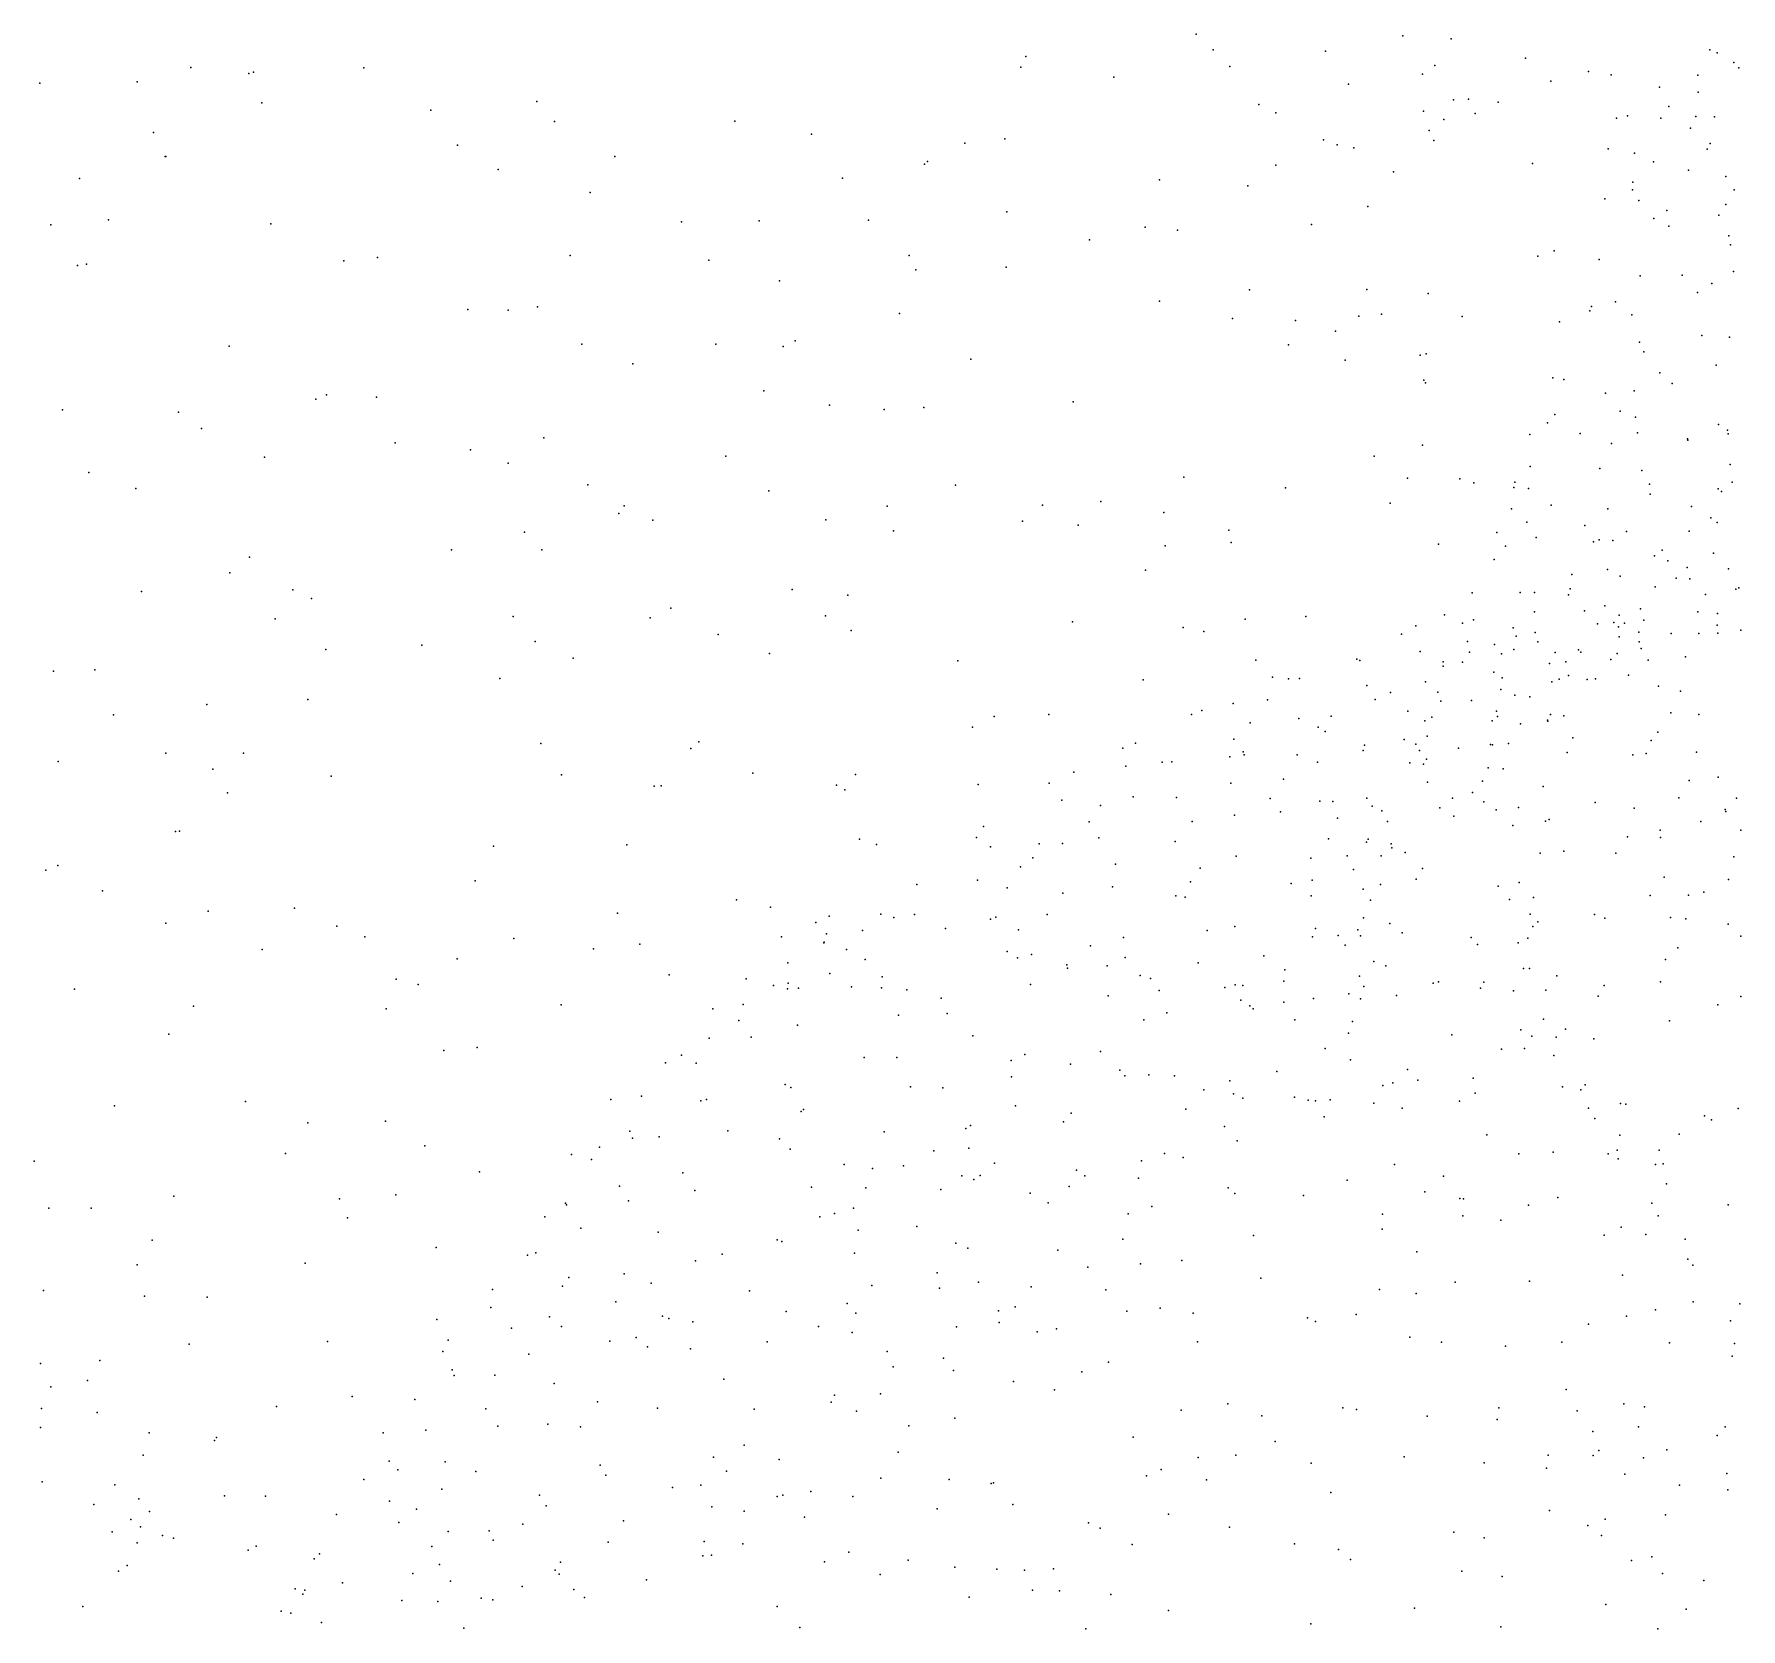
# Model space of a CAD drawing. Header units: metres. Extents: x -24.3 to 24.3, y -27.7 to 27.7.
# Drawn here: x -8.87 to -6.11, y -2.574 to 0.005 of the extents above; entities that cross this region are included whole.
import ezdxf

# ---------------------------------------------------------------- set-up
doc = ezdxf.new("R2010")
doc.units = ezdxf.units.M

msp = doc.modelspace()

# ---------------------------------------------------------------- linework, layer by layer
for p in [(-6.9909, 0.0049, 26.5094), (-6.6566, 0.0022, 28.1196), (-6.9631, -0.0204, -9.4794), (-6.7813, -0.0225, -1.2803), (-6.5784, -0.0027, 28.338), (-6.1596, -0.0206, -6.4331), (-6.148, -0.0255, -6.6585), (-8.6169, -0.049, -12.9962), (-8.3369, -0.0494, -7.413), (-7.2742, -0.0485, -13.2018), (-7.2661, -0.0313, -1.925), (-6.9361, -0.0476, -21.9404), (-6.6048, -0.0459, 27.903), (-6.4581, -0.034, 27.6535), (-6.121, -0.0409, -6.7609), (-6.1127, -0.0498, -0.46), (-8.8614, -0.0746, -12.8726), (-8.7037, -0.0723, 23.2423), (-8.5232, -0.0588, -20.9689), (-8.5153, -0.0567, -7.2645), (-7.1238, -0.0647, -8.787), (-6.7441, -0.0758, -12.7786), (-6.6246, -0.0598, -12.5059), (-6.4168, -0.0712, 28.4374), (-6.3562, -0.0556, 27.5869), (-6.3196, -0.0609, 26.0129), (-6.2414, -0.0807, 27.5262), (-6.1791, -0.0616, -6.2745), (-8.5023, -0.1059, -16.8056), (-8.057, -0.1038, 26.6819), (-6.8895, -0.1089, -1.4822), (-6.5746, -0.1012, 26.2893), (-6.5503, -0.1, 28.1634), (-6.5021, -0.1051, 28.3097), (-6.1785, -0.0889, 28.5686), (-8.2287, -0.1181, -13.1335), (-8.0284, -0.1365, -7.6247), (-7.7369, -0.1357, 26.6646), (-6.8619, -0.1225, -9.8653), (-6.6231, -0.1194, -11.4028), (-6.5901, -0.1332, -1.0975), (-6.5395, -0.1233, -22.2678), (-6.3109, -0.1308, -0.7319), (-6.2931, -0.1271, 28.476), (-6.2392, -0.1312, -6.4237), (-6.226, -0.112, -6.6165), (-6.1827, -0.1285, -6.7649), (-6.1521, -0.1287, -22.8666), (-8.6774, -0.1541, -4.1377), (-7.6128, -0.1566, -13.2382), (-7.3003, -0.1641, 26.6225), (-6.6137, -0.1507, -11.7883), (-6.1912, -0.1472, -6.1481), (-8.6583, -0.193, 22.7994), (-8.6573, -0.1931, 22.4945), (-8.1857, -0.1746, -3.567), (-7.9313, -0.193, -13.1986), (-7.3651, -0.1715, -21.6054), (-6.7846, -0.1661, -10.2619), (-6.7625, -0.1738, -10.5349), (-6.7358, -0.1787, -10.7829), (-6.6062, -0.1671, -12.1777), (-6.3244, -0.1807, 27.7261), (-6.2818, -0.1875, -6.5474), (-6.1642, -0.1809, -6.9161), (-6.159, -0.1721, 28.4835), (-8.1198, -0.2138, -21.1634), (-7.43, -0.2055, -8.2459), (-7.4255, -0.201, -16.4251), (-6.862, -0.2068, -9.6131), (-6.6714, -0.2177, -16.1737), (-6.4464, -0.2041, 28.0583), (-6.2509, -0.2018, -6.3003), (-6.1944, -0.2149, -16.0048), (-8.7969, -0.2285, -7.0028), (-7.5629, -0.2277, -8.0737), (-7.0499, -0.2307, -1.7748), (-6.9073, -0.2406, -9.2803), (-6.2847, -0.247, -6.3981), (-6.2844, -0.2343, 28.3179), (-6.1338, -0.2252, -5.9425), (-6.1206, -0.2468, 27.6369), (-7.9709, -0.2509, -3.2431), (-6.7128, -0.2735, -12.5174), (-6.3298, -0.2616, 28.0338), (-6.2746, -0.2641, -6.627), (-6.1341, -0.2704, 25.7082), (-8.8433, -0.3033, 26.3353), (-8.7501, -0.2953, -4.3036), (-8.4876, -0.3016, -12.9442), (-7.8234, -0.2987, -7.7284), (-7.6974, -0.2969, -2.7818), (-7.5209, -0.2958, -2.4553), (-7.297, -0.2826, -2.1313), (-6.8044, -0.3029, 26.3908), (-6.2503, -0.2929, 27.8633), (-6.2293, -0.2802, -6.7871), (-6.1455, -0.2876, -6.9731), (-7.1634, -0.3275, -8.547), (-7.0733, -0.3074, -16.3684), (-7.0209, -0.312, -8.7533), (-6.226, -0.3058, -6.0487), (-6.1288, -0.321, -5.8254), (-8.3149, -0.3562, -7.3314), (-8.0035, -0.353, 26.6355), (-7.4551, -0.3528, 26.628), (-6.4378, -0.354, -22.5186), (-6.4114, -0.3453, 26.0122), (-6.1265, -0.3357, 27.9591), (-8.8005, -0.3692, -12.7706), (-8.7855, -0.367, 22.8865), (-8.3697, -0.3614, -3.9778), (-7.7791, -0.3604, -16.6436), (-7.4443, -0.3764, -13.1084), (-7.2983, -0.372, -8.3749), (-6.339, -0.3594, -6.4367), (-6.2725, -0.3858, -6.7123), (-6.2044, -0.385, -6.9379), (-6.1215, -0.379, -5.7455), (-7.6647, -0.3942, -7.9132), (-6.9045, -0.4085, -9.0703), (-6.7149, -0.4082, -22.1858), (-6.1799, -0.4126, -5.8286), (-6.1565, -0.3984, -23.4097), (-8.169, -0.4404, -16.8412), (-8.1038, -0.4413, -7.4742), (-8.0562, -0.4358, -3.5774), (-7.0499, -0.427, -21.8365), (-6.6156, -0.4146, -11.5784), (-6.3513, -0.4352, -6.3041), (-6.3125, -0.428, -6.1438), (-7.4707, -0.447, -16.5899), (-6.9321, -0.4551, -12.6631), (-6.8299, -0.458, -9.2896), (-6.7275, -0.451, -1.4915), (-6.6909, -0.4476, -12.252), (-6.5605, -0.4516, -1.2683), (-6.4032, -0.4605, -22.8414), (-6.354, -0.4425, -6.5818), (-6.2859, -0.4487, -6.0426), (-7.9845, -0.4962, -21.1717), (-7.7679, -0.4961, -3.1023), (-7.6393, -0.4911, 26.626), (-6.7655, -0.4756, -16.3645), (-6.2738, -0.4931, -6.7778), (-6.1726, -0.4826, -5.7353), (-6.1279, -0.4849, -0.7113), (-8.5548, -0.4994, -20.8541), (-7.659, -0.5, -13.0651), (-7.3551, -0.5205, -2.366), (-6.8416, -0.4974, -1.675), (-6.7496, -0.5223, -9.5111), (-6.6282, -0.5144, -11.0342), (-6.6188, -0.5121, -10.3622), (-6.2668, -0.5088, -5.9145), (-7.902, -0.5282, -13.0296), (-6.414, -0.5508, -6.4478), (-6.2408, -0.5428, -5.809), (-6.1498, -0.5301, -7.0111), (-8.3975, -0.5785, -4.1342), (-7.6898, -0.572, -21.2877), (-6.6226, -0.5545, -11.2613), (-6.6197, -0.5587, -11.8821), (-6.3959, -0.5533, -6.2623), (-6.3284, -0.5754, -6.7181), (-6.2821, -0.5716, -0.975), (-6.2208, -0.5599, 25.6993), (-8.8247, -0.6024, -6.9068), (-8.6367, -0.6065, -12.741), (-8.4149, -0.5855, -17.0608), (-8.3167, -0.582, -7.3067), (-7.5839, -0.5948, -2.8584), (-7.4952, -0.6018, -12.9215), (-7.4311, -0.5986, -2.581), (-7.1899, -0.5894, -16.5796), (-6.3046, -0.6048, -5.9034), (-8.5995, -0.6328, -7.0763), (-6.4222, -0.6233, -1.1968), (-6.4104, -0.61, 25.9108), (-6.28, -0.6142, -16.3221), (-6.146, -0.6261, -5.0089), (-8.2866, -0.6561, -12.8474), (-8.0458, -0.6476, -3.7605), (-6.6247, -0.6594, -9.8832), (-6.4508, -0.6422, -6.3684), (-6.3695, -0.6406, -6.0033), (-6.3191, -0.657, -6.7777), (-6.2768, -0.6395, -5.7816), (-6.1958, -0.6494, -5.6064), (-6.1952, -0.6515, -4.8258), (-6.1313, -0.6352, -7.0468), (-6.1304, -0.6413, -5.1764), (-8.498, -0.6793, 26.4068), (-8.1647, -0.6671, 26.5442), (-8.1036, -0.6886, -7.4889), (-7.7514, -0.6776, -12.9021), (-6.7029, -0.6776, -22.3236), (-8.7819, -0.7041, 26.2044), (-7.0108, -0.7116, -8.7338), (-6.6488, -0.7132, -9.6442), (-6.5642, -0.714, -16.513), (-6.4504, -0.6944, -6.4781), (-6.3379, -0.6973, -5.8687), (-6.2697, -0.7004, -6.9258), (-6.1269, -0.6908, -4.5095), (-8.7058, -0.7296, -4.4815), (-7.9745, -0.7237, -16.9499), (-7.6821, -0.7336, -7.8713), (-7.3799, -0.7243, -12.7744), (-6.8464, -0.7286, -9.1457), (-6.5413, -0.7207, -22.9079), (-6.4768, -0.7281, -23.2085), (-6.4752, -0.7197, -6.3089), (-6.4533, -0.7295, -6.0524), (-6.2572, -0.7225, -5.6422), (-6.2565, -0.7391, -4.9591), (-6.1462, -0.7304, 25.7071), (-6.1407, -0.7347, 25.5752), (-6.1239, -0.7193, -5.3895), (-7.9244, -0.7703, -12.7933), (-7.9157, -0.758, -7.648), (-7.4903, -0.7583, 26.5926), (-7.2395, -0.7567, -21.5759), (-7.1451, -0.7507, -8.5564), (-7.0431, -0.7686, -12.4518), (-6.6769, -0.7532, 26.1367), (-6.4804, -0.7627, -6.1945), (-6.4166, -0.7568, -6.6848), (-6.325, -0.7624, -5.758), (-6.1892, -0.7588, -4.4376), (-8.0771, -0.8004, -20.9311), (-7.8694, -0.7808, -3.5626), (-7.5896, -0.7803, -16.8894), (-7.4803, -0.7983, -2.8635), (-7.2716, -0.7828, 26.5479), (-7.1816, -0.789, -2.3153), (-6.938, -0.7973, -12.2337), (-6.5043, -0.8006, -6.3705), (-6.4556, -0.7839, -6.5814), (-6.3621, -0.7895, -6.7859), (-6.2948, -0.7994, -4.5655), (-6.1932, -0.7986, -5.4246), (-6.1581, -0.777, -7.0527), (-6.1478, -0.7846, -0.936), (-7.0406, -0.8223, 26.3989), (-6.9341, -0.817, -2.0102), (-6.5987, -0.8196, -10.0922), (-6.4904, -0.8232, -6.47), (-6.4406, -0.8089, -5.9131), (-6.3479, -0.8158, -4.8127), (-6.3389, -0.8125, 25.7445), (-6.3166, -0.814, -5.6738), (-8.522, -0.8409, -20.6847), (-8.1955, -0.8288, -12.7063), (-8.0491, -0.8291, -3.9398), (-6.5086, -0.8444, -6.0981), (-6.2491, -0.8388, -5.177), (-6.2368, -0.8296, -24.2111), (-6.2279, -0.8466, -7.0127), (-6.1539, -0.8344, 25.4591), (-8.5537, -0.866, -12.6303), (-7.0729, -0.8617, -16.8252), (-6.3828, -0.869, -1.3064), (-6.3252, -0.8607, -4.9735), (-6.3048, -0.8717, -6.9204), (-6.2143, -0.8749, -7.7954), (-6.1966, -0.8577, -7.1432), (-6.1919, -0.8759, 25.751), (-6.1296, -0.8594, -4.2682), (-8.6969, -0.8961, -7.0117), (-8.4521, -0.8933, 26.3456), (-8.422, -0.9077, -7.2389), (-7.6443, -0.8932, -21.1574), (-7.5541, -0.902, -12.6686), (-6.544, -0.8983, -6.2303), (-6.4664, -0.8981, -6.6875), (-6.4436, -0.898, -5.8004), (-6.3883, -0.9017, -6.8083), (-6.3859, -0.8922, -4.6673), (-6.248, -0.8887, -5.2774), (-6.1666, -0.9012, -7.4545), (-6.118, -0.8925, -7.9441), (-6.1127, -0.8904, -7.3237), (-8.0955, -0.9366, 26.5071), (-7.8406, -0.9232, -17.1268), (-7.5901, -0.9356, -3.1973), (-6.8132, -0.9365, -11.8462), (-6.5891, -0.934, -16.7768), (-6.4432, -0.9291, -7.9724), (-6.3623, -0.9276, -7.8984), (-6.3299, -0.9192, -8.0394), (-6.3064, -0.9343, -5.4706), (-6.2717, -0.9245, -4.318), (-6.179, -0.9293, -8.0831), (-6.1473, -0.9319, 25.3734), (-8.4806, -0.9405, -4.3655), (-7.8738, -0.9391, 26.5266), (-7.7639, -0.9659, -7.7855), (-7.5488, -0.9592, -8.0254), (-7.1906, -0.9454, -2.4715), (-7.0117, -0.9544, -2.203), (-6.9785, -0.961, -12.0946), (-6.9113, -0.941, -8.9652), (-6.6588, -0.9654, -8.0495), (-6.6355, -0.9516, -10.6574), (-6.5598, -0.9477, -8.0085), (-6.5423, -0.9421, -5.9835), (-6.478, -0.9552, -8.1407), (-6.4421, -0.9626, -7.827), (-6.3416, -0.9483, -4.4346), (-6.315, -0.9465, -7.7381), (-6.3075, -0.9535, -5.2114), (-6.2981, -0.9475, -8.3273), (-6.2746, -0.9621, -7.2774), (-6.2665, -0.9426, -7.1202), (-6.2225, -0.9644, -16.6792), (-6.1775, -0.9643, 25.9055), (-6.1482, -0.9509, -8.2746), (-6.1471, -0.9638, -8.3997), (-6.1096, -0.959, 26.0329), (-8.3988, -0.9898, -17.4633), (-8.2433, -0.9828, -7.3908), (-8.0598, -0.9772, -12.5782), (-6.6283, -0.9933, -10.9523), (-6.5517, -0.977, -7.8739), (-6.5081, -0.982, -6.6125), (-6.4768, -0.9898, -8.4596), (-6.473, -0.9687, -8.2722), (-6.4381, -0.9778, -4.8178), (-6.3721, -0.9908, -7.6354), (-6.3062, -0.9697, -8.5393), (-6.2741, -0.9776, -7.4455), (-6.2708, -0.9884, -8.7091), (-7.9987, -1.0041, -7.594), (-7.6811, -0.9963, -3.4166), (-7.3762, -1.0081, 26.5521), (-6.8943, -1.0072, 26.2363), (-6.7308, -1.0054, -8.2118), (-6.7262, -1.0076, -11.4294), (-6.5914, -1.0102, -6.1633), (-6.5914, -1.0172, -6.2667), (-6.5597, -1.0106, -8.5224), (-6.5484, -0.9942, -8.3895), (-6.4969, -0.9972, -1.5439), (-6.4191, -1.0127, -8.7585), (-6.41, -0.9951, -4.9513), (-6.3928, -1.0098, -4.5084), (-6.3687, -0.9941, -8.6658), (-6.3202, -1.0062, -7.0197), (-6.3097, -0.9967, -5.3686), (-6.2596, -1.0075, -8.8842), (-6.199, -1.0018, -8.7983), (-8.8392, -1.0252, -4.7039), (-8.7721, -1.0231, -17.7106), (-8.1172, -1.037, -4.0777), (-7.0767, -1.0393, -21.7633), (-6.8673, -1.0349, -8.0502), (-6.8411, -1.0372, -8.3317), (-6.8238, -1.0371, -7.8685), (-6.7149, -1.0484, -7.7135), (-6.6195, -1.0421, -8.6288), (-6.5091, -1.0268, -8.7082), (-6.4957, -1.0356, -7.5631), (-6.4155, -1.0421, -7.4571), (-6.4033, -1.0378, 25.74), (-6.3883, -1.032, -5.1009), (-6.3584, -1.0388, -8.9201), (-6.3447, -1.0374, -7.2408), (-6.2914, -1.0317, -4.3011), (-6.2428, -1.0491, 25.6412), (-8.4277, -1.071, -20.4686), (-6.8751, -1.0712, -7.7627), (-6.7014, -1.071, -7.5983), (-6.6761, -1.0595, -9.7452), (-6.5997, -1.0591, -6.023), (-6.5949, -1.0737, -5.9129), (-6.5455, -1.0724, -6.5622), (-6.4979, -1.0548, -8.8091), (-6.4751, -1.0641, -4.8582), (-6.4508, -1.0667, -6.8049), (-6.2075, -1.0572, -1.179), (-8.7418, -1.0959, -12.3335), (-8.5913, -1.079, -7.1436), (-7.3172, -1.0985, -21.1686), (-7.229, -1.0949, -12.2878), (-6.9982, -1.0951, -8.2375), (-6.9815, -1.0885, -8.0377), (-6.9306, -1.0771, -8.3465), (-6.8245, -1.1016, -8.5627), (-6.7722, -1.0978, -9.4075), (-6.6484, -1.0897, -8.7446), (-6.6095, -1.0994, -6.3689), (-6.5049, -1.0896, -8.9103), (-6.5035, -1.0986, -5.6304), (-6.4223, -1.1043, -7.1844), (-6.4173, -1.0953, -7.0295), (-6.3962, -1.0974, -5.2026), (-6.2229, -1.0927, 25.4087), (-6.1777, -1.0951, -24.5365), (-7.3523, -1.1154, -2.9239), (-6.9036, -1.1085, -8.4668), (-6.7935, -1.1156, -7.5939), (-6.7822, -1.1227, -8.6766), (-6.6207, -1.1056, -23.1854), (-6.6172, -1.13, -8.9073), (-6.5118, -1.1055, -4.7378), (-6.466, -1.11, -5.5313), (-6.4221, -1.106, -4.5091), (-6.244, -1.1239, -4.2107), (-8.6572, -1.1577, -4.5959), (-8.532, -1.1579, -12.3293), (-8.051, -1.1419, -12.4127), (-7.8082, -1.1503, -20.6829), (-7.7954, -1.1394, 26.4741), (-7.1092, -1.1496, -8.0447), (-7.0891, -1.1413, -7.8489), (-6.9296, -1.1349, -11.7914), (-6.9145, -1.1555, -22.1445), (-6.7205, -1.1531, 26.0259), (-6.7182, -1.1448, -8.8237), (-6.6541, -1.1355, -7.4589), (-6.6355, -1.1432, -6.2386), (-6.6295, -1.1532, -10.4616), (-6.5665, -1.1493, -5.6876), (-6.5144, -1.1439, -6.751), (-6.5112, -1.1441, -7.326), (-6.4856, -1.1422, -9.0394), (-6.3908, -1.1563, -17.0209), (-6.3812, -1.1329, -4.3985), (-6.2629, -1.158, 25.723), (-6.2547, -1.1373, 25.5308), (-6.1814, -1.1558, -4.1346), (-8.8316, -1.1709, 25.9737), (-8.5811, -1.1834, -20.2001), (-7.1045, -1.1789, -8.3092), (-7.0458, -1.1724, -8.4074), (-7.0302, -1.1719, -8.7001), (-6.9361, -1.1638, -2.2421), (-6.9129, -1.1602, -8.5836), (-6.8273, -1.1603, -17.1586), (-6.7947, -1.1723, -7.5101), (-6.6451, -1.1731, -5.9053), (-6.6229, -1.1757, -6.5024), (-6.6182, -1.1673, -9.0232), (-6.5185, -1.1816, -7.2149), (-6.4942, -1.1828, -4.6754), (-6.2842, -1.1603, -9.1089), (-8.3898, -1.1946, -7.3305), (-8.0175, -1.1928, 26.4401), (-7.8674, -1.211, -17.4604), (-7.8562, -1.2107, -3.8307), (-7.7077, -1.1902, -3.5698), (-7.5726, -1.2092, -17.3907), (-7.5416, -1.1919, -20.8094), (-7.3434, -1.2082, -8.2927), (-7.2286, -1.2064, -8.1165), (-7.1885, -1.1885, -7.9184), (-6.9346, -1.206, -8.9119), (-6.8495, -1.1995, -9.2214), (-6.6165, -1.2043, -7.312), (-6.5277, -1.203, -6.9165), (-6.4292, -1.2113, -5.178), (-6.1934, -1.2019, 25.3291), (-6.1461, -1.1965, -9.1996), (-8.5577, -1.222, 26.1324), (-7.5591, -1.2169, 26.4483), (-7.2082, -1.2338, -7.8011), (-7.0924, -1.2283, -2.5447), (-7.0224, -1.2291, -8.6), (-6.871, -1.2312, -7.48), (-6.7908, -1.235, -7.4138), (-6.7699, -1.236, -8.9471), (-6.7144, -1.2304, -22.8854), (-6.5761, -1.2305, -23.4895), (-6.5439, -1.2211, -6.8205), (-6.5255, -1.2361, -9.1561), (-6.3452, -1.2376, 25.5916), (-6.2102, -1.2301, 25.9033), (-6.1168, -1.2304, -4.1159), (-7.1639, -1.2687, -8.466), (-7.1455, -1.2424, -12.0199), (-6.9972, -1.268, -7.5349), (-6.9287, -1.2579, -8.803), (-6.8541, -1.2523, -8.875), (-6.7622, -1.2629, -9.6075), (-6.7059, -1.2431, -7.3374), (-6.6906, -1.2511, -6.0194), (-6.681, -1.268, -6.1908), (-6.5965, -1.2462, -6.668), (-6.5741, -1.2596, -7.0126), (-6.5052, -1.2494, -23.7928), (-6.4691, -1.2455, -5.0054), (-6.4256, -1.2676, -9.2156), (-6.4197, -1.2649, -5.3594), (-6.2822, -1.2464, -9.2285), (-6.1744, -1.2679, -9.2874), (-6.1349, -1.2485, 26.0394), (-6.1337, -1.2522, 25.2214), (-8.6418, -1.2841, -12.1808), (-8.6355, -1.2835, -17.9808), (-7.5355, -1.2969, -3.3365), (-7.3462, -1.294, -8.176), (-7.3349, -1.276, -7.9379), (-7.1481, -1.2947, -8.5779), (-6.7765, -1.2959, -11.0136), (-6.7127, -1.2966, -10.1124), (-6.4785, -1.2747, -4.6298), (-6.2931, -1.2928, -4.2405), (-6.2399, -1.2824, 25.4843), (-6.2397, -1.2939, 25.7808), (-6.1098, -1.2819, 25.3643), (-8.1276, -1.3081, -7.5634), (-7.9114, -1.3058, -7.7438), (-7.5076, -1.3054, -12.1826), (-7.3234, -1.3089, 26.3853), (-7.2449, -1.3045, -8.4128), (-7.2071, -1.3035, -8.5201), (-7.0245, -1.3006, -8.7433), (-6.926, -1.3244, -7.3945), (-6.7464, -1.3237, -7.1805), (-6.7151, -1.3017, -5.9234), (-6.6915, -1.3236, -6.2793), (-6.6751, -1.3041, -5.8304), (-6.674, -1.3108, -6.4288), (-6.6527, -1.3185, -7.0548), (-6.4343, -1.3194, -1.5988), (-6.3957, -1.3161, -4.3177), (-6.3118, -1.3191, -9.3176), (-8.8517, -1.3467, -12.0011), (-8.8319, -1.3392, -7.0581), (-7.2747, -1.3415, -17.6368), (-7.2547, -1.327, -7.6697), (-7.1214, -1.337, -8.6766), (-6.9844, -1.3434, -11.5886), (-6.8052, -1.3276, -7.2634), (-6.736, -1.3459, -10.5806), (-6.6247, -1.3443, -6.7463), (-6.1212, -1.3252, -9.3772), (-8.7597, -1.3802, 25.9311), (-8.1572, -1.3639, -12.1636), (-7.4425, -1.3702, -8.2049), (-7.3446, -1.3632, -7.6947), (-7.2965, -1.3753, -8.5154), (-7.1263, -1.374, -21.2243), (-7.0001, -1.3659, -8.8285), (-6.8372, -1.3683, -17.6259), (-6.8028, -1.3628, -9.0295), (-6.7204, -1.3775, -7.0095), (-6.6927, -1.3702, -9.1327), (-6.635, -1.3616, -6.9081), (-6.5024, -1.3728, -5.5368), (-6.4681, -1.3668, -4.9625), (-6.2337, -1.3584, -9.3904), (-6.1294, -1.3618, -1.1776), (-7.734, -1.3946, -3.7283), (-7.6792, -1.4067, -8.0029), (-7.2062, -1.3838, -8.6415), (-7.0238, -1.3882, -21.5386), (-7.0083, -1.3905, -7.3891), (-6.8045, -1.3881, 26.0131), (-6.7087, -1.3951, -6.3517), (-6.4836, -1.3941, -4.7456), (-6.445, -1.3911, -5.1637), (-6.2565, -1.388, -17.4269), (-6.1943, -1.3874, 25.3999), (-6.1696, -1.3825, -4.1872), (-8.6575, -1.4323, -19.4773), (-8.589, -1.413, -18.2572), (-8.4493, -1.4085, -19.77), (-7.9269, -1.4166, -19.9179), (-7.6061, -1.4312, -12.0084), (-7.5843, -1.4213, -19.9926), (-7.5007, -1.4181, -17.8722), (-7.4796, -1.4235, -8.2854), (-7.4464, -1.4187, -7.7241), (-7.3236, -1.4259, -7.5909), (-7.3148, -1.423, -3.0313), (-7.2315, -1.4185, -20.7474), (-6.7198, -1.4237, -5.9228), (-6.6773, -1.433, -6.8008), (-6.4505, -1.4181, -4.5409), (-6.438, -1.4303, -5.3923), (-6.3463, -1.4185, -4.307), (-6.3296, -1.4243, -9.3777), (-6.2236, -1.4231, 25.7146), (-6.1985, -1.4254, 25.8485), (-6.1302, -1.434, -9.4552), (-8.3806, -1.4375, 26.1595), (-8.3357, -1.4544, -4.3939), (-8.0945, -1.4574, -4.1788), (-7.6617, -1.4544, -19.6823), (-7.5925, -1.4631, -7.8807), (-7.5887, -1.4496, -8.0659), (-7.5302, -1.4441, -8.1973), (-7.3962, -1.4413, -8.5065), (-7.278, -1.4435, -20.3504), (-7.1083, -1.4558, -7.4001), (-6.973, -1.4445, -7.3098), (-6.9281, -1.4379, -8.969), (-6.8026, -1.4547, -9.7547), (-6.7979, -1.4411, -7.0196), (-6.7611, -1.4523, -9.1355), (-6.7292, -1.4432, -6.1239), (-6.7247, -1.4532, -6.2241), (-6.6575, -1.4479, -9.2119), (-6.5456, -1.4555, -9.2905), (-6.4544, -1.4568, -5.0234), (-6.4461, -1.4378, -9.3366), (-6.1097, -1.4535, 25.2467), (-8.5016, -1.475, -4.5483), (-8.1862, -1.49, -18.1401), (-7.9658, -1.4741, -19.5518), (-7.8904, -1.4666, -17.9954), (-7.593, -1.4642, -8.1662), (-7.5563, -1.4751, -7.7708), (-7.2965, -1.4782, -19.8294), (-7.2795, -1.4887, -7.4963), (-7.2573, -1.4834, -11.6743), (-7.1617, -1.4692, -8.7662), (-7.1053, -1.4882, -11.4079), (-6.8812, -1.4853, -9.057), (-6.7499, -1.4683, -6.8652), (-6.5355, -1.4668, 25.7425), (-6.4697, -1.4645, -4.6519), (-6.2117, -1.4723, 25.4053), (-7.8433, -1.5158, -3.9288), (-7.6514, -1.4964, -7.9963), (-7.5835, -1.5141, -8.34), (-7.5261, -1.4913, -19.2887), (-7.1998, -1.5001, -7.4254), (-7.1988, -1.5052, -19.0809), (-7.1348, -1.5014, -19.4167), (-7.0814, -1.5173, -8.9005), (-6.9876, -1.4969, -11.1821), (-6.8471, -1.5082, -18.0733), (-6.7266, -1.5182, -6.3412), (-6.7034, -1.4945, -6.6818), (-6.6837, -1.5016, -23.0827), (-6.4611, -1.5059, -4.8875), (-6.4513, -1.5057, -23.9847), (-6.4073, -1.5175, -4.4946), (-6.2315, -1.4914, -4.2547), (-8.8052, -1.5394, -11.834), (-8.2849, -1.523, -19.1377), (-8.2491, -1.5316, -18.6475), (-7.7188, -1.5225, 26.301), (-7.6743, -1.5333, -8.1524), (-7.6518, -1.5388, -7.7638), (-7.6509, -1.5295, -8.2485), (-7.6339, -1.5375, -18.8548), (-7.5485, -1.5356, -8.4517), (-7.4996, -1.537, -11.7783), (-7.4985, -1.5194, 26.3049), (-7.4589, -1.5404, -8.5518), (-7.2586, -1.5318, -18.4573), (-7.0645, -1.5219, -8.9082), (-7.0503, -1.5415, -20.1474), (-6.9442, -1.5363, -2.4503), (-6.9276, -1.5324, -7.1038), (-6.9152, -1.5331, -10.8447), (-6.8488, -1.5262, -9.5457), (-6.7193, -1.5349, -5.9769), (-6.6073, -1.5297, -23.4199), (-6.5988, -1.5276, -5.6986), (-6.531, -1.5376, -5.5648), (-6.5252, -1.5281, -18.1019), (-6.4772, -1.5419, -9.3482), (-6.4249, -1.5409, -5.2805), (-6.3306, -1.5335, -4.37), (-6.2394, -1.5276, -24.5211), (-8.6125, -1.5669, -7.3279), (-8.3012, -1.571, -11.8962), (-8.0181, -1.5645, -11.8736), (-7.7724, -1.5709, -11.8345), (-7.7233, -1.5642, -7.828), (-7.4032, -1.5537, -3.2543), (-7.1331, -1.5501, -2.793), (-6.9183, -1.5568, -9.3181), (-6.9039, -1.5661, -6.9867), (-6.8985, -1.571, -19.6192), (-6.849, -1.56, -10.2583), (-6.8011, -1.5542, -9.153), (-6.7436, -1.5469, -6.1179), (-6.7248, -1.5549, -6.4561), (-6.6669, -1.5492, -5.842), (-6.3403, -1.5504, -9.4125), (-6.1469, -1.5648, 25.6764), (-6.1097, -1.5509, -9.5209), (-7.7305, -1.5901, -8.2252), (-7.6354, -1.5973, -7.6237), (-7.4724, -1.5815, -7.5192), (-7.3936, -1.5788, -8.6571), (-7.0753, -1.5887, -7.2454), (-7.038, -1.5773, -8.987), (-6.8312, -1.589, -6.7742), (-6.7379, -1.5917, -22.7155), (-6.4287, -1.5876, -4.6043), (-6.2248, -1.5906, -4.2768), (-8.6527, -1.6122, -4.7231), (-7.7787, -1.6183, -8.1007), (-7.7108, -1.6169, -8.3705), (-7.3517, -1.6149, -7.4054), (-6.7445, -1.6105, -6.2503), (-6.5771, -1.6132, -18.9183), (-6.4653, -1.6052, -4.7072), (-6.4475, -1.6153, -4.8161), (-6.4083, -1.6167, -5.1534), (-6.3933, -1.6038, -5.3536), (-6.3475, -1.6195, -4.4875), (-8.2079, -1.6385, -7.6813), (-8.1539, -1.6337, 26.1421), (-7.8231, -1.646, -7.9832), (-7.5279, -1.6495, -7.4693), (-7.4748, -1.6499, -8.3883), (-7.29, -1.6544, -8.6517), (-7.2681, -1.6446, -7.3184), (-7.1454, -1.6401, -11.0674), (-6.7819, -1.6351, -6.5591), (-6.741, -1.6534, -6.4263), (-6.497, -1.6364, -5.5241), (-6.4598, -1.6349, -1.732), (-6.4121, -1.6464, -4.9815), (-7.849, -1.6582, -7.8324), (-7.7996, -1.6588, -8.2863), (-7.2892, -1.6811, -8.8542), (-7.1939, -1.6603, -7.2545), (-7.1143, -1.67, -7.1946), (-7.1062, -1.6795, -9.0028), (-7.067, -1.6778, -7.0928), (-7.0259, -1.6796, -6.9975), (-6.8601, -1.6722, -21.5985), (-6.6489, -1.6693, -5.8395), (-6.5425, -1.6831, -19.7579), (-7.6555, -1.6934, -7.4924), (-7.6466, -1.6981, -8.529), (-7.4526, -1.6969, -8.7173), (-7.4007, -1.6987, -7.3322), (-6.9783, -1.7022, -10.5203), (-6.9361, -1.6877, 26.0131), (-6.9301, -1.7083, -9.9599), (-6.6889, -1.695, -5.9486), (-6.6724, -1.6907, -20.1438), (-6.6319, -1.6863, -9.309), (-6.5392, -1.7074, 25.6557), (-6.3979, -1.6973, -4.7873), (-6.3686, -1.7019, -9.4438), (-6.3615, -1.6941, -5.2023), (-8.7406, -1.7281, -11.6583), (-8.5283, -1.7206, 25.9363), (-7.9374, -1.7178, 26.1781), (-7.8881, -1.7121, -7.9221), (-7.7918, -1.7198, -8.0877), (-7.7826, -1.7174, -8.3946), (-7.6297, -1.737, -11.4895), (-7.6258, -1.7338, -8.2481), (-7.2829, -1.7279, -7.2209), (-7.0074, -1.7334, -6.8382), (-6.9153, -1.7156, -6.6698), (-6.8316, -1.7137, -21.0948), (-6.8094, -1.7189, -2.2732), (-6.7976, -1.7196, -22.2079), (-6.7742, -1.7184, -9.2307), (-6.7033, -1.7233, -20.5141), (-6.6576, -1.7314, -2.0338), (-6.5649, -1.7201, -5.6845), (-6.3563, -1.7317, -5.0714), (-6.3043, -1.7242, -19.3825), (-6.2957, -1.7253, -4.5496), (-6.1142, -1.732, -4.2853), (-8.4274, -1.7556, -11.6155), (-8.3019, -1.7525, 26.0086), (-7.3632, -1.7647, -11.0862), (-7.3559, -1.7599, -8.8504), (-7.2054, -1.7539, -3.0294), (-7.1928, -1.7395, -8.9707), (-6.9449, -1.7614, -9.5928), (-6.7837, -1.7455, -6.3094), (-6.346, -1.7486, -4.697), (-6.1683, -1.744, -9.5717), (-6.1573, -1.7506, -1.3419), (-8.2383, -1.7925, -4.4044), (-7.956, -1.7945, -7.9573), (-7.907, -1.769, -7.705), (-7.9025, -1.7801, -11.515), (-7.8594, -1.7782, -8.3136), (-7.7481, -1.7683, -8.4963), (-7.6649, -1.7811, -8.6017), (-7.4954, -1.7697, -7.3007), (-6.9243, -1.7844, -6.541), (-6.5207, -1.7745, -23.7738), (-6.3054, -1.7752, -5.314), (-6.2095, -1.7734, -4.4551), (-8.8704, -1.8174, 22.9406), (-8.4637, -1.8047, -7.6321), (-8.0014, -1.8067, -4.1964), (-7.9686, -1.8144, -7.8024), (-7.6472, -1.7977, -7.3595), (-7.4152, -1.8006, -7.1965), (-7.3585, -1.7965, -3.3135), (-7.3171, -1.8204, -8.9208), (-7.0791, -1.8168, -9.0618), (-7.0421, -1.805, -9.3336), (-7.0118, -1.8114, -2.7298), (-6.4687, -1.8052, -9.3957), (-6.4131, -1.8028, -5.5528), (-6.324, -1.8056, -5), (-6.3095, -1.7994, -5.426), (-6.3082, -1.8133, -4.8576), (-6.2418, -1.7997, 25.3467), (-6.2355, -1.8219, -24.4434), (-8.1502, -1.8348, -11.4564), (-7.8209, -1.8362, -7.4236), (-7.5602, -1.8228, -8.7235), (-7.5144, -1.829, -7.2195), (-7.4641, -1.825, -8.8035), (-7.3697, -1.8412, -7.1009), (-7.3506, -1.8468, -10.8434), (-7.3403, -1.8405, -8.7722), (-7.1842, -1.8318, -9.0694), (-7.1706, -1.8411, -6.9408), (-7.0841, -1.8447, -6.7704), (-6.7464, -1.8483, -6.1239), (-6.6699, -1.8225, -5.9445), (-6.5908, -1.8415, -9.3359), (-6.2477, -1.8228, -19.7697), (-8.6446, -1.874, -11.3861), (-8.2851, -1.872, -7.8127), (-7.9234, -1.858, -8.2674), (-7.8018, -1.8647, -8.491), (-7.6128, -1.8593, -7.2391), (-7.525, -1.8602, 26.1289), (-7.4038, -1.8629, -8.8771), (-7.259, -1.8689, -6.9767), (-7.1963, -1.8585, 26.0212), (-6.9392, -1.8604, -9.1625), (-6.9279, -1.8695, -6.3657), (-6.8172, -1.8729, 25.8231), (-6.6208, -1.8667, -23.0449), (-6.4058, -1.8763, -1.7224), (-6.23, -1.8541, -4.643), (-8.8466, -1.8932, 22.5236), (-8.778, -1.8934, -4.8801), (-8.3763, -1.8784, -4.5528), (-8.0109, -1.8853, -8.1245), (-8.0093, -1.888, -7.6862), (-7.9091, -1.8815, -7.493), (-7.5756, -1.9017, -7.1464), (-7.5448, -1.8934, -8.4439), (-7.2299, -1.8846, -9.0027), (-7.1008, -1.9024, -9.9328), (-7.0623, -1.8906, -6.6225), (-6.6894, -1.9031, -9.2774), (-6.5642, -1.8776, -5.7995), (-6.5585, -1.878, -20.7936), (-6.453, -1.8885, -5.6761), (-6.2534, -1.885, -4.912), (-6.1304, -1.8879, -9.6261), (-8.3633, -1.9091, -11.3595), (-8.0444, -1.9075, -7.8314), (-7.9863, -1.9257, -8.2115), (-7.8611, -1.9323, -7.3279), (-7.5992, -1.9074, -11.0461), (-7.5376, -1.929, -8.81), (-7.4428, -1.9228, -7.0215), (-6.6896, -1.9273, -21.9836), (-6.5595, -1.9056, -23.3483), (-6.4981, -1.9128, -9.3681), (-6.3031, -1.9242, -9.4648), (-6.2434, -1.9057, -5.0128), (-8.6797, -1.945, -7.6522), (-8.2203, -1.9569, 25.8996), (-7.6686, -1.9445, -7.1488), (-7.6608, -1.9473, -8.7054), (-7.3796, -1.9498, -10.6122), (-7.3598, -1.958, -6.9086), (-7.1094, -1.9435, -2.9717), (-6.8977, -1.9375, -6.2331), (-6.3305, -1.9372, -24.1614), (-6.2634, -1.9361, -5.4915), (-6.1998, -1.9435, -4.8228), (-8.7039, -1.9852, -11.123), (-8.4322, -1.9823, 25.7618), (-8.0725, -1.9691, -8.0926), (-8.0586, -1.9656, -7.6058), (-7.8005, -1.9784, -8.5766), (-7.7572, -1.9677, -7.1941), (-7.5436, -1.9661, -10.8311), (-7.2147, -1.9613, -10.3115), (-7.0807, -1.9834, -6.4636), (-7.0139, -1.9781, -6.3522), (-6.6339, -1.9641, -5.8734), (-6.1955, -1.9758, -9.5564), (-6.1873, -1.9856, -5.146), (-8.0053, -2.0054, -7.4259), (-7.9157, -1.9996, -8.4192), (-7.8724, -2.0147, -11.1137), (-7.4099, -1.998, -8.9426), (-7.343, -2.0127, -6.7941), (-7.1659, -1.9886, -6.644), (-6.8861, -2.0066, -9.2085), (-6.5716, -2.013, -21.2851), (-6.4516, -2.0113, -5.7603), (-6.3009, -2.0017, -5.5942), (-8.855, -2.0263, 21.9935), (-8.6918, -2.0354, 25.4115), (-8.5907, -2.0373, -7.868), (-8.1289, -2.025, -7.762), (-8.0159, -2.0197, -8.1272), (-7.7131, -2.0271, -7.0798), (-7.5155, -2.0183, -8.8823), (-7.4058, -2.0225, -8.9502), (-7.2575, -2.0205, -6.6956), (-7.1367, -2.0253, -9.0983), (-6.6942, -2.025, -9.2544), (-6.6348, -2.0315, -2.0837), (-8.1319, -2.0537, -7.6313), (-8.0368, -2.0691, -8.2539), (-7.9296, -2.0449, -7.2406), (-7.8537, -2.0677, -8.3043), (-7.654, -2.0602, -3.8726), (-7.5553, -2.0473, 26.016), (-7.5412, -2.0631, -6.8874), (-7.3103, -2.0593, -9.6145), (-7.2835, -2.0527, -10.0908), (-7.1031, -2.0601, -6.3879), (-7.0489, -2.0549, -9.1561), (-6.9954, -2.063, 25.805), (-6.7321, -2.0654, -5.8974), (-6.2946, -2.0682, -9.4553), (-6.2477, -2.0575, -1.4683), (-6.1866, -2.0446, -5.4955), (-6.1113, -2.0481, -4.7739), (-8.219, -2.0733, -11.0373), (-8.098, -2.0871, -7.4335), (-8.0175, -2.0848, -7.2929), (-7.8438, -2.0717, -7.133), (-7.8051, -2.077, -8.6129), (-7.6016, -2.0844, -8.8241), (-7.5472, -2.0944, -8.7714), (-7.3785, -2.0851, -6.7143), (-7.3093, -2.0782, -9.3233), (-7.2478, -2.0935, 25.8776), (-7.2165, -2.0886, -9.0758), (-6.8108, -2.0706, -2.4592), (-6.7979, -2.0768, -9.2199), (-6.3563, -2.081, -20.9359), (-6.1263, -2.0753, -5.326), (-8.6197, -2.1131, -4.782), (-8.396, -2.1088, -8.0303), (-8.2093, -2.1253, -7.7702), (-8.2008, -2.1069, -7.8926), (-7.9393, -2.1086, -8.4749), (-7.8967, -2.1023, 25.9325), (-7.8784, -2.1176, -4.1762), (-7.8086, -2.1206, -7.0399), (-7.6845, -2.1097, -8.7493), (-7.4904, -2.1252, -6.7969), (-6.9887, -2.1092, -2.8383), (-6.6452, -2.1021, -5.8482), (-6.594, -2.1102, -22.599), (-6.4902, -2.1165, -9.3404), (-6.3992, -2.1102, -5.7428), (-6.2251, -2.1112, -5.5664), (-6.1199, -2.1122, -5.4512), (-8.8601, -2.1444, 23.2381), (-8.7641, -2.1398, -10.7645), (-8.0703, -2.1296, -4.3514), (-7.4806, -2.1501, -8.9462), (-7.3996, -2.136, -3.5475), (-7.1324, -2.1424, -6.3386), (-6.1239, -2.1326, -9.6027), (-8.7842, -2.1721, -8.1411), (-8.1944, -2.1545, -7.5163), (-8.1911, -2.1641, -8.2458), (-8.125, -2.1634, -7.3339), (-8.0293, -2.1769, -7.1546), (-7.7546, -2.17, -8.7065), (-7.3833, -2.1556, -9.0073), (-7.2862, -2.1735, -6.5242), (-7.1757, -2.1581, -3.204), (-8.8434, -2.182, 21.8168), (-8.3557, -2.1979, 25.5697), (-8.2546, -2.2026, -7.6644), (-7.9589, -2.2067, -8.5108), (-7.5809, -2.2069, -6.8025), (-7.5756, -2.1959, -8.8956), (-7.5013, -2.1934, -9.1152), (-7.2199, -2.1873, -6.4218), (-6.3921, -2.1863, -9.3781), (-8.8584, -2.2173, 23.6372), (-8.7683, -2.2238, 22.1191), (-8.4783, -2.2142, -10.6982), (-8.1395, -2.2177, -8.2411), (-7.8621, -2.2167, -8.6168), (-7.7058, -2.2184, -6.8801), (-7.5404, -2.2217, -10.1394), (-7.3811, -2.2328, -6.5908), (-7.0152, -2.2201, -6.0921), (-6.9396, -2.2096, -9.1961), (-6.8845, -2.2293, -5.9666), (-6.7533, -2.216, -9.2235), (-6.7311, -2.2187, -5.8577), (-6.6172, -2.2298, -5.8031), (-6.5036, -2.2349, -5.7507), (-6.5013, -2.2159, -9.3142), (-6.3744, -2.2208, -23.6982), (-6.2988, -2.2097, -21.2145), (-6.2653, -2.2145, -5.5771), (-8.8601, -2.248, -4.9851), (-8.6842, -2.2564, -10.5365), (-8.3056, -2.2568, -7.7378), (-8.2368, -2.2524, -8.0624), (-8.1205, -2.2456, -7.1671), (-8.0392, -2.2425, -8.4258), (-7.9867, -2.2466, -7.0531), (-7.4553, -2.2452, -8.986), (-7.0924, -2.2635, -6.1522), (-6.3488, -2.2543, -5.6417), (-6.2751, -2.2466, -9.4525), (-6.1477, -2.2608, -5.2999), (-6.1348, -2.2469, -9.5808), (-8.5788, -2.2689, 25.2834), (-8.5753, -2.2643, -8.293), (-7.722, -2.2766, -8.7974), (-7.4725, -2.288, -3.7068), (-6.8631, -2.2708, -9.2119), (-6.3393, -2.2854, -21.5504), (-6.2295, -2.2842, -24.0766), (-8.6938, -2.2925, 22.547), (-8.2963, -2.3023, -7.9465), (-8.2822, -2.3162, -10.5158), (-8.2055, -2.3033, -7.2387), (-8.1561, -2.319, -8.3186), (-7.9548, -2.3089, -8.6458), (-7.7716, -2.2961, -10.2869), (-7.7503, -2.3187, -6.8404), (-7.6655, -2.2998, -8.9612), (-7.0473, -2.3159, -3.0641), (-6.9873, -2.2965, -9.1959), (-6.9263, -2.2929, 25.6154), (-6.8048, -2.3056, -5.8666), (-6.6544, -2.2953, -2.1309), (-6.5251, -2.3049, -9.2373), (-6.4242, -2.3138, -23.1432), (-6.4214, -2.2925, -1.7157), (-6.3484, -2.293, -9.3469), (-6.2669, -2.2968, 25.235), (-8.8574, -2.3359, -9.5237), (-8.7398, -2.3406, 24.7726), (-8.3369, -2.3322, -7.6185), (-7.9456, -2.3252, -6.9699), (-7.8377, -2.3448, -6.8821), (-7.7921, -2.3411, -8.7569), (-7.5008, -2.3297, -6.6375), (-7.3904, -2.3319, -6.5172), (-7.3225, -2.3385, -6.4272), (-7.3186, -2.3376, -9.0935), (-7.0712, -2.326, -6.0729), (-6.974, -2.3324, -5.9857), (-6.2973, -2.3236, -5.5736), (-6.2086, -2.341, -5.3932), (-6.1322, -2.3225, -5.1339), (-8.7739, -2.3725, 24.4198), (-8.7012, -2.3635, -10.2964), (-8.5624, -2.3582, -4.7656), (-8.496, -2.3591, -10.3753), (-8.2958, -2.3673, -8.0718), (-8.2107, -2.3478, -8.524), (-8.053, -2.3572, -7.0212), (-7.6686, -2.3593, -8.8747), (-7.6594, -2.3576, -9.5869), (-7.6139, -2.3516, -6.7132), (-7.5463, -2.3597, -8.9593), (-7.2874, -2.3724, -6.3402), (-6.7727, -2.3528, -9.2279), (-6.1305, -2.3487, -9.5698), (-8.714, -2.3967, -9.1007), (-8.6837, -2.3835, -9.8542), (-8.3813, -2.3886, -7.6966), (-8.2806, -2.4016, -7.2562), (-8.2517, -2.3798, -8.229), (-8.0422, -2.3747, -8.5074), (-7.917, -2.399, -8.6546), (-7.7741, -2.3763, -4.1611), (-7.7217, -2.3834, -9.9983), (-7.6244, -2.3931, -3.9599), (-7.4098, -2.3797, -9.0482), (-7.0356, -2.3881, -9.196), (-6.4194, -2.3819, -5.6348), (-6.329, -2.3959, -23.4318), (-6.2315, -2.3891, -9.4222), (-8.744, -2.4169, 23.7125), (-8.6982, -2.4084, 22.964), (-8.6628, -2.4228, -8.6854), (-8.6451, -2.4269, 24.9594), (-8.2004, -2.4159, -8.3475), (-8.1345, -2.4149, -7.0556), (-8.0797, -2.404, 25.5558), (-7.1651, -2.4021, -6.1351), (-7.1462, -2.4106, -9.1736), (-6.937, -2.4093, -2.8648), (-6.574, -2.4174, 25.3357), (-6.5246, -2.4265, -9.1783), (-6.3569, -2.4063, -9.2615), (-6.3348, -2.4224, -22.1913), (-8.7039, -2.4343, 23.4037), (-8.5244, -2.4464, -9.1977), (-8.5113, -2.4398, -9.5653), (-8.4086, -2.4523, -7.6023), (-8.2269, -2.4403, -7.1383), (-8.1277, -2.4299, -8.4433), (-7.942, -2.4336, -6.8915), (-7.7889, -2.4557, 25.659), (-7.7865, -2.432, -8.8107), (-7.7745, -2.4544, -6.7617), (-7.7238, -2.4362, -9.233), (-7.5528, -2.4494, 25.6957), (-7.0944, -2.437, -6.038), (-6.8316, -2.4361, -2.5752), (-6.7604, -2.445, -5.8082), (-8.7339, -2.4805, 24.1626), (-8.72, -2.4713, 21.9834), (-8.4172, -2.4601, -9.7818), (-8.2578, -2.4841, -9.414), (-8.2149, -2.4693, -9.9033), (-8.0278, -2.4785, -9.3491), (-8.019, -2.4656, -9.6775), (-7.5921, -2.4654, -6.6016), (-7.4565, -2.4622, -6.4871), (-7.3809, -2.4736, -6.3816), (-7.3134, -2.4772, 25.6366), (-7.2686, -2.4785, -6.208), (-7.2214, -2.4763, -3.429), (-6.7411, -2.4614, -2.3263), (-6.5612, -2.4801, -5.6893), (-6.2864, -2.463, -5.4459), (-6.2536, -2.4572, -9.3507), (-6.2365, -2.4842, -5.2719), (-8.448, -2.5087, -7.7559), (-8.4325, -2.5108, -7.5067), (-8.3714, -2.4989, -7.3393), (-8.1967, -2.4963, -8.8995), (-8.0811, -2.5051, -6.9456), (-8.021, -2.4852, -9.0999), (-7.9975, -2.51, -8.6269), (-7.8799, -2.4943, -8.7443), (-7.5019, -2.4854, -9.0186), (-7.2554, -2.511, -9.1482), (-7.2118, -2.512, -6.1247), (-6.4955, -2.489, -1.8137), (-6.1693, -2.4954, -4.9993), (-8.7914, -2.5372, 21.5378), (-8.4356, -2.5173, 25.1086), (-8.2757, -2.5276, -7.127), (-8.2176, -2.5291, -8.3972), (-8.1472, -2.5238, -8.471), (-8.1285, -2.5266, 25.3762), (-7.9803, -2.5226, -6.8556), (-7.6685, -2.5374, -8.9239), (-7.3577, -2.5222, -9.1057), (-7.129, -2.5182, -9.1907), (-6.3278, -2.534, -9.208), (-8.4709, -2.5448, -7.6474), (-8.455, -2.5484, -7.874), (-8.4056, -2.5633, -8.085), (-7.0357, -2.5437, 25.4946), (-6.805, -2.5656, -5.7993), (-6.6375, -2.5402, -5.7161), (-6.1981, -2.5419, -1.2303), (-8.1753, -2.5724, -4.5105), (-7.6318, -2.5712, -6.5475), (-7.1691, -2.5734, -6.0413), (-6.4979, -2.5702, -9.1542), (-6.2437, -2.5735, -5.1602)]:
    msp.add_point(p)

doc.saveas('drawing.dxf')
